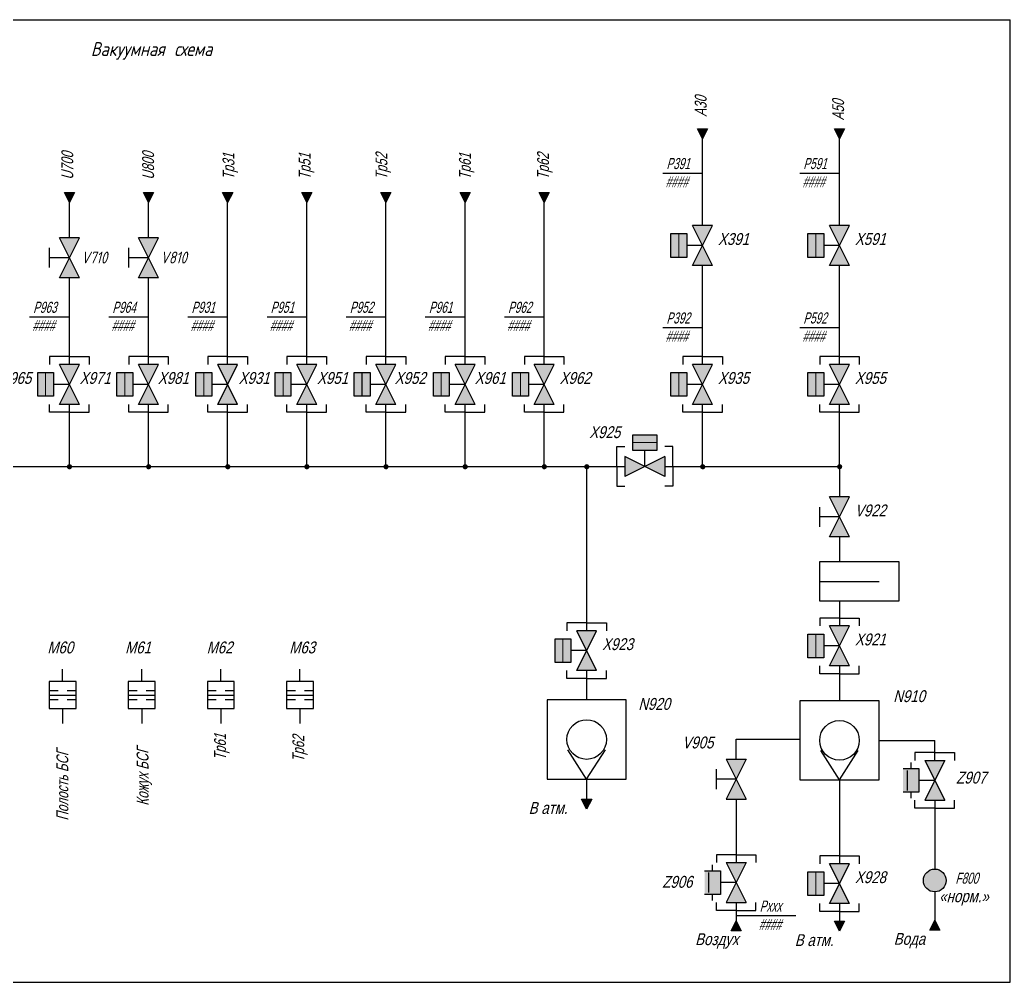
# Model space of a CAD drawing. Header units: millimetres. Extents: x 2381 to 4712, y 775 to 1681.
# Drawn here: x 4100.5 to 4350.8, y 1156.7 to 1399.9 of the extents above; entities that cross this region are included whole.
import ezdxf

# ---------------------------------------------------------------- set-up
doc = ezdxf.new("R2010")
doc.units = ezdxf.units.MM
doc.layers.add('shtrih', color=3, linetype='Continuous')
doc.layers.add('неосн технол гел лин и арм', color=2, linetype='Continuous', lineweight=25)
doc.styles.add('razmer', font='txt.shx', dxfattribs={"width": 0.8, "oblique": 15})
doc.styles.get("Standard").update_dxf_attribs({"font": 'arial.ttf'})

msp = doc.modelspace()

# ---------------------------------------------------------------- hatches: boundary and pattern name
h = msp.add_hatch(color=253)
h.dxf.hatch_style = 1
h.paths.add_polyline_path([(4273.02, 1369.83), (4274.3, 1372.35), (4271.75, 1372.35)])
h = msp.add_hatch(color=253)
h.dxf.hatch_style = 1
h.paths.add_polyline_path([(4307.62, 1369.83), (4308.9, 1372.35), (4306.34, 1372.35)])
h = msp.add_hatch(color=253)
h.dxf.hatch_style = 1
h.paths.add_polyline_path([(4112.99, 1353.72), (4114.27, 1356.24), (4111.72, 1356.24)])
h = msp.add_hatch(color=253)
h.dxf.hatch_style = 1
h.paths.add_polyline_path([(4132.99, 1353.72), (4134.27, 1356.24), (4131.72, 1356.24)])
h = msp.add_hatch(color=253)
h.dxf.hatch_style = 1
h.paths.add_polyline_path([(4152.99, 1353.72), (4154.27, 1356.24), (4151.72, 1356.24)])
h = msp.add_hatch(color=253)
h.dxf.hatch_style = 1
h.paths.add_polyline_path([(4172.99, 1353.72), (4174.27, 1356.24), (4171.72, 1356.24)])
h = msp.add_hatch(color=253)
h.dxf.hatch_style = 1
h.paths.add_polyline_path([(4192.99, 1353.72), (4194.27, 1356.24), (4191.72, 1356.24)])
h = msp.add_hatch(color=253)
h.dxf.hatch_style = 1
h.paths.add_polyline_path([(4212.99, 1353.72), (4214.27, 1356.24), (4211.72, 1356.24)])
h = msp.add_hatch(color=253)
h.dxf.hatch_style = 1
h.paths.add_polyline_path([(4232.99, 1353.72), (4234.27, 1356.24), (4231.72, 1356.24)])
h = msp.add_hatch(color=256)
h.dxf.hatch_style = 1
h.paths.add_polyline_path([(4307.62, 1342.86), (4310.14, 1347.9), (4305.1, 1347.9)])
h.paths.add_polyline_path([(4305.1, 1337.82), (4310.14, 1337.82), (4307.62, 1342.86)])
h = msp.add_hatch(color=253)
h.dxf.hatch_style = 1
h.paths.add_polyline_path([(4110.47, 1344.8), (4112.99, 1339.76), (4115.51, 1344.8)])
h.paths.add_polyline_path([(4110.47, 1334.72), (4115.51, 1334.72), (4112.99, 1339.76)])
h = msp.add_hatch(color=253)
h.dxf.hatch_style = 1
h.paths.add_polyline_path([(4130.47, 1344.8), (4132.99, 1339.76), (4135.51, 1344.8)])
h.paths.add_polyline_path([(4130.47, 1334.72), (4135.51, 1334.72), (4132.99, 1339.76)])
h = msp.add_hatch(color=255)
h.dxf.hatch_style = 1
h.paths.add_polyline_path([(4269.02, 1345.86), (4267.02, 1345.86), (4267.02, 1339.86), (4269.02, 1339.86)])
h.paths.add_polyline_path([(4267.02, 1345.86), (4265.02, 1345.86), (4265.02, 1341.86), (4265.02, 1339.86), (4267.02, 1339.86)])
h = msp.add_hatch(color=255)
h.dxf.hatch_style = 1
h.paths.add_polyline_path([(4303.62, 1345.86), (4301.62, 1345.86), (4301.62, 1339.86), (4303.62, 1339.86)])
h.paths.add_polyline_path([(4301.62, 1345.86), (4299.62, 1345.86), (4299.62, 1341.86), (4299.62, 1339.86), (4301.62, 1339.86)])
h = msp.add_hatch(color=256)
h.dxf.hatch_style = 1
h.paths.add_polyline_path([(4110.47, 1312.79), (4112.99, 1307.75), (4115.51, 1312.79)])
h.paths.add_polyline_path([(4115.51, 1302.71), (4112.99, 1307.75), (4110.47, 1302.71)])
h = msp.add_hatch(color=256)
h.dxf.hatch_style = 1
h.paths.add_polyline_path([(4130.47, 1312.79), (4132.99, 1307.75), (4135.51, 1312.79)])
h.paths.add_polyline_path([(4135.51, 1302.71), (4132.99, 1307.75), (4130.47, 1302.71)])
h = msp.add_hatch(color=256)
h.dxf.hatch_style = 1
h.paths.add_polyline_path([(4170.47, 1312.79), (4172.99, 1307.75), (4175.51, 1312.79)])
h.paths.add_polyline_path([(4175.51, 1302.71), (4172.99, 1307.75), (4170.47, 1302.71)])
h = msp.add_hatch(color=256)
h.dxf.hatch_style = 1
h.paths.add_polyline_path([(4190.47, 1312.79), (4192.99, 1307.75), (4195.51, 1312.79)])
h.paths.add_polyline_path([(4195.51, 1302.71), (4192.99, 1307.75), (4190.47, 1302.71)])
h = msp.add_hatch(color=256)
h.dxf.hatch_style = 1
h.paths.add_polyline_path([(4210.47, 1312.79), (4212.99, 1307.75), (4215.51, 1312.79)])
h.paths.add_polyline_path([(4215.51, 1302.71), (4212.99, 1307.75), (4210.47, 1302.71)])
h = msp.add_hatch(color=256)
h.dxf.hatch_style = 1
h.paths.add_polyline_path([(4230.47, 1312.79), (4232.99, 1307.75), (4235.51, 1312.79)])
h.paths.add_polyline_path([(4235.51, 1302.71), (4232.99, 1307.75), (4230.47, 1302.71)])
h = msp.add_hatch(color=256)
h.dxf.hatch_style = 1
h.paths.add_polyline_path([(4305.1, 1312.79), (4307.62, 1307.75), (4310.14, 1312.79)])
h.paths.add_polyline_path([(4310.14, 1302.71), (4307.62, 1307.75), (4305.1, 1302.71)])
h = msp.add_hatch(color=255)
h.dxf.hatch_style = 1
h.paths.add_polyline_path([(4108.99, 1310.75), (4106.99, 1310.75), (4106.99, 1304.75), (4108.99, 1304.75)])
h.paths.add_polyline_path([(4106.99, 1310.75), (4104.99, 1310.75), (4104.99, 1306.75), (4104.99, 1304.75), (4106.99, 1304.75)])
h = msp.add_hatch(color=255)
h.dxf.hatch_style = 1
h.paths.add_polyline_path([(4128.99, 1310.75), (4126.99, 1310.75), (4126.99, 1304.75), (4128.99, 1304.75)])
h.paths.add_polyline_path([(4126.99, 1310.75), (4124.99, 1310.75), (4124.99, 1306.75), (4124.99, 1304.75), (4126.99, 1304.75)])
h = msp.add_hatch(color=255)
h.dxf.hatch_style = 1
h.paths.add_polyline_path([(4148.99, 1310.75), (4146.99, 1310.75), (4146.99, 1304.75), (4148.99, 1304.75)])
h.paths.add_polyline_path([(4146.99, 1310.75), (4144.99, 1310.75), (4144.99, 1306.75), (4144.99, 1304.75), (4146.99, 1304.75)])
h = msp.add_hatch(color=255)
h.dxf.hatch_style = 1
h.paths.add_polyline_path([(4168.99, 1310.75), (4166.99, 1310.75), (4166.99, 1304.75), (4168.99, 1304.75)])
h.paths.add_polyline_path([(4166.99, 1310.75), (4164.99, 1310.75), (4164.99, 1306.75), (4164.99, 1304.75), (4166.99, 1304.75)])
h = msp.add_hatch(color=7)
h.dxf.hatch_style = 1
h.paths.add_polyline_path([(4188.99, 1310.75), (4186.99, 1310.75), (4186.99, 1304.75), (4188.99, 1304.75)])
h.paths.add_polyline_path([(4186.99, 1310.75), (4184.99, 1310.75), (4184.99, 1306.75), (4184.99, 1304.75), (4186.99, 1304.75)])
h = msp.add_hatch(color=255)
h.dxf.hatch_style = 1
h.paths.add_polyline_path([(4188.99, 1310.75), (4186.99, 1310.75), (4186.99, 1304.75), (4188.99, 1304.75)])
h.paths.add_polyline_path([(4186.99, 1310.75), (4184.99, 1310.75), (4184.99, 1306.75), (4184.99, 1304.75), (4186.99, 1304.75)])
h = msp.add_hatch(color=255)
h.dxf.hatch_style = 1
h.paths.add_polyline_path([(4208.99, 1310.75), (4206.99, 1310.75), (4206.99, 1304.75), (4208.99, 1304.75)])
h.paths.add_polyline_path([(4206.99, 1310.75), (4204.99, 1310.75), (4204.99, 1306.75), (4204.99, 1304.75), (4206.99, 1304.75)])
h = msp.add_hatch(color=255)
h.dxf.hatch_style = 1
h.paths.add_polyline_path([(4228.99, 1310.75), (4226.99, 1310.75), (4226.99, 1304.75), (4228.99, 1304.75)])
h.paths.add_polyline_path([(4226.99, 1310.75), (4224.99, 1310.75), (4224.99, 1306.75), (4224.99, 1304.75), (4226.99, 1304.75)])
h = msp.add_hatch(color=255)
h.dxf.hatch_style = 1
h.paths.add_polyline_path([(4269.02, 1310.75), (4267.02, 1310.75), (4267.02, 1304.75), (4269.02, 1304.75)])
h.paths.add_polyline_path([(4267.02, 1310.75), (4265.02, 1310.75), (4265.02, 1306.75), (4265.02, 1304.75), (4267.02, 1304.75)])
h = msp.add_hatch(color=255)
h.dxf.hatch_style = 1
h.paths.add_polyline_path([(4303.62, 1310.75), (4301.62, 1310.75), (4301.62, 1304.75), (4303.62, 1304.75)])
h.paths.add_polyline_path([(4301.62, 1310.75), (4299.62, 1310.75), (4299.62, 1306.75), (4299.62, 1304.75), (4301.62, 1304.75)])
h = msp.add_hatch(color=255)
h.dxf.hatch_style = 1
h.paths.add_polyline_path([(4261.42, 1291.04), (4261.42, 1293.04), (4255.42, 1293.04), (4255.42, 1291.04)])
h.paths.add_polyline_path([(4261.42, 1293.04), (4261.42, 1295.04), (4257.42, 1295.04), (4255.42, 1295.04), (4255.42, 1293.04)])
h = msp.add_hatch(color=256)
h.dxf.hatch_style = 1
h.paths.add_polyline_path([(4253.38, 1289.56), (4253.38, 1284.52), (4258.42, 1287.04)])
h.paths.add_polyline_path([(4263.46, 1284.52), (4263.46, 1289.56), (4258.42, 1287.04)])
h = msp.add_hatch(color=253)
edge = h.paths.add_edge_path()
edge.add_arc((4113.02, 1286.96), 0.659, 0, 360)
h = msp.add_hatch(color=253)
edge = h.paths.add_edge_path()
edge.add_arc((4133.02, 1286.96), 0.659, 0, 360)
h = msp.add_hatch(color=253)
edge = h.paths.add_edge_path()
edge.add_arc((4153.02, 1286.96), 0.659, 0, 360)
h = msp.add_hatch(color=253)
edge = h.paths.add_edge_path()
edge.add_arc((4173.02, 1286.96), 0.659, 0, 360)
h = msp.add_hatch(color=253)
edge = h.paths.add_edge_path()
edge.add_arc((4193.02, 1286.96), 0.659, 0, 360)
h = msp.add_hatch(color=253)
edge = h.paths.add_edge_path()
edge.add_arc((4213.02, 1286.96), 0.659, 0, 360)
h = msp.add_hatch(color=253)
edge = h.paths.add_edge_path()
edge.add_arc((4233.02, 1286.96), 0.659, 0, 360)
h = msp.add_hatch(color=253)
edge = h.paths.add_edge_path()
edge.add_arc((4243.75, 1286.96), 0.659, 0, 360)
h = msp.add_hatch(color=253)
edge = h.paths.add_edge_path()
edge.add_arc((4273.05, 1286.96), 0.659, 0, 360)
h = msp.add_hatch(color=253)
edge = h.paths.add_edge_path()
edge.add_arc((4307.65, 1286.96), 0.659, 0, 360)
h = msp.add_hatch(color=253)
h.dxf.hatch_style = 1
h.paths.add_polyline_path([(4305.1, 1279.32), (4307.62, 1274.28), (4310.14, 1279.32)])
h.paths.add_polyline_path([(4310.14, 1269.24), (4307.62, 1274.28), (4305.1, 1269.24)])
h = msp.add_hatch(color=255)
h.dxf.hatch_style = 1
h.paths.add_polyline_path([(4303.62, 1244.69), (4301.62, 1244.69), (4301.62, 1238.69), (4303.62, 1238.69)])
h.paths.add_polyline_path([(4301.62, 1244.69), (4299.62, 1244.69), (4299.62, 1240.69), (4299.62, 1238.69), (4301.62, 1238.69)])
h = msp.add_hatch(color=255)
h.dxf.hatch_style = 1
h.paths.add_polyline_path([(4239.72, 1243.5), (4237.72, 1243.5), (4237.72, 1237.5), (4239.72, 1237.5)])
h.paths.add_polyline_path([(4237.72, 1243.5), (4235.72, 1243.5), (4235.72, 1239.5), (4235.72, 1237.5), (4237.72, 1237.5)])
at = {"lineweight": 18}
h = msp.add_hatch(color=255, dxfattribs=at)
h.dxf.hatch_style = 1
h.paths.add_polyline_path([(4327.69, 1210.72), (4325.69, 1210.72), (4325.69, 1204.72), (4327.69, 1204.72)])
h.paths.add_polyline_path([(4325.69, 1210.72), (4323.69, 1210.72), (4323.69, 1206.72), (4323.69, 1204.72), (4325.69, 1204.72)])
h = msp.add_hatch(color=253)
h.dxf.hatch_style = 1
h.paths.add_polyline_path([(4245, 1203), (4242.45, 1203), (4243.72, 1200.48)])
h = msp.add_hatch(color=255)
h.dxf.hatch_style = 1
h.paths.add_polyline_path([(4277.51, 1184.9), (4275.51, 1184.9), (4275.51, 1178.9), (4277.51, 1178.9)])
h.paths.add_polyline_path([(4275.51, 1184.9), (4273.51, 1184.9), (4273.51, 1180.9), (4273.51, 1178.9), (4275.51, 1178.9)])
h = msp.add_hatch(color=255)
h.dxf.hatch_style = 1
h.paths.add_polyline_path([(4303.62, 1184.62), (4301.62, 1184.62), (4301.62, 1178.62), (4303.62, 1178.62)])
h.paths.add_polyline_path([(4301.62, 1184.62), (4299.62, 1184.62), (4299.62, 1180.62), (4299.62, 1178.62), (4301.62, 1178.62)])
h = msp.add_hatch(color=3)
h.dxf.hatch_style = 1
h.paths.add_polyline_path([(4334.57, 1182.42, 1), (4328.82, 1182.42, 1)])
h = msp.add_hatch(color=253)
h.dxf.hatch_style = 1
h.paths.add_polyline_path([(4308.89, 1172.17), (4306.34, 1172.17), (4307.61, 1169.65)])
at = {"layer": 'shtrih'}
h = msp.add_hatch(color=256, dxfattribs=at)
h.dxf.hatch_style = 1
h.paths.add_polyline_path([(4273.02, 1342.86), (4275.54, 1347.9), (4270.5, 1347.9)])
h.paths.add_polyline_path([(4270.5, 1337.82), (4275.54, 1337.82), (4273.02, 1342.86)])
h = msp.add_hatch(color=256, dxfattribs=at)
h.dxf.hatch_style = 1
h.paths.add_polyline_path([(4150.47, 1312.79), (4152.99, 1307.75), (4155.51, 1312.79)])
h.paths.add_polyline_path([(4155.51, 1302.71), (4152.99, 1307.75), (4150.47, 1302.71)])
h = msp.add_hatch(color=256, dxfattribs=at)
h.dxf.hatch_style = 1
h.paths.add_polyline_path([(4270.5, 1312.79), (4273.02, 1307.75), (4275.54, 1312.79)])
h.paths.add_polyline_path([(4275.54, 1302.71), (4273.02, 1307.75), (4270.5, 1302.71)])
h = msp.add_hatch(color=256, dxfattribs=at)
h.dxf.hatch_style = 1
h.paths.add_polyline_path([(4305.1, 1246.73), (4307.62, 1241.69), (4310.14, 1246.73)])
h.paths.add_polyline_path([(4310.14, 1236.65), (4307.62, 1241.69), (4305.1, 1236.65)])
h = msp.add_hatch(color=256, dxfattribs=at)
h.dxf.hatch_style = 1
h.paths.add_polyline_path([(4241.2, 1245.54), (4243.72, 1240.5), (4246.24, 1245.54)])
h.paths.add_polyline_path([(4246.24, 1235.46), (4243.72, 1240.5), (4241.2, 1235.46)])
h = msp.add_hatch(color=256, dxfattribs=at)
h.dxf.hatch_style = 1
h.paths.add_polyline_path([(4331.69, 1207.72), (4334.21, 1212.76), (4329.17, 1212.76)])
h.paths.add_polyline_path([(4329.17, 1202.68), (4334.21, 1202.68), (4331.69, 1207.72)])
h = msp.add_hatch(color=256, dxfattribs=at)
h.dxf.hatch_style = 1
h.paths.add_polyline_path([(4278.99, 1186.94), (4281.51, 1181.9), (4284.03, 1186.94)])
h.paths.add_polyline_path([(4281.51, 1181.9), (4278.99, 1176.86), (4284.03, 1176.86)])
h = msp.add_hatch(color=256, dxfattribs=at)
h.dxf.hatch_style = 1
h.paths.add_polyline_path([(4305.1, 1186.66), (4307.62, 1181.62), (4310.14, 1186.66)])
h.paths.add_polyline_path([(4310.14, 1176.58), (4307.62, 1181.62), (4305.1, 1176.58)])
at = {"layer": 'неосн технол гел лин и арм'}
h = msp.add_hatch(color=7, dxfattribs=at)
h.dxf.hatch_style = 1
h.paths.add_polyline_path([(4284.03, 1213.07), (4278.99, 1213.07), (4281.51, 1208.03)])
h.paths.add_polyline_path([(4278.99, 1202.99), (4284.03, 1202.99), (4281.51, 1208.03)])
h = msp.add_hatch(color=7, dxfattribs=at)
h.dxf.hatch_style = 1
h.paths.add_polyline_path([(4281.51, 1172.22), (4280.23, 1169.7), (4282.79, 1169.7)])
h = msp.add_hatch(color=104, dxfattribs=at)
h.dxf.hatch_style = 1
h.paths.add_polyline_path([(4331.69, 1172.41), (4330.41, 1169.89), (4332.97, 1169.89)])

# ---------------------------------------------------------------- linework, layer by layer
for p, q in [((3883.01, 1399.87), (4350.75, 1399.87)), ((4350.75, 1156.73), (4350.75, 1399.87)), ((4262.97, 1361.14), (4273.02, 1361.14)), ((4297.56, 1361.14), (4307.62, 1361.14)), ((4270.5, 1337.82), (4275.54, 1347.9)), ((4275.54, 1337.82), (4270.5, 1347.9)), ((4275.54, 1347.9), (4270.5, 1347.9)), ((4305.1, 1337.82), (4310.14, 1347.9)), ((4310.14, 1337.82), (4305.1, 1347.9)), ((4310.14, 1347.9), (4305.1, 1347.9)), ((4265.02, 1345.86), (4269.02, 1345.86)), ((4265.02, 1341.86), (4265.02, 1345.86)), ((4269.02, 1345.86), (4269.02, 1339.86)), ((4299.62, 1345.86), (4303.62, 1345.86)), ((4299.62, 1341.86), (4299.62, 1345.86)), ((4303.62, 1345.86), (4303.62, 1339.86)), ((4265.02, 1339.86), (4265.02, 1341.86)), ((4273.02, 1342.86), (4269.02, 1342.86)), ((4299.62, 1339.86), (4299.62, 1341.86)), ((4307.62, 1342.86), (4303.62, 1342.86)), ((4269.02, 1339.86), (4265.02, 1339.86)), ((4303.62, 1339.86), (4299.62, 1339.86)), ((4275.54, 1337.82), (4270.5, 1337.82)), ((4310.14, 1337.82), (4305.1, 1337.82)), ((4102.94, 1324.83), (4112.99, 1324.83)), ((4122.94, 1324.83), (4132.99, 1324.83)), ((4142.94, 1324.83), (4152.99, 1324.83)), ((4162.94, 1324.83), (4172.99, 1324.83)), ((4182.94, 1324.83), (4192.99, 1324.83)), ((4202.94, 1324.83), (4212.99, 1324.83)), ((4222.94, 1324.83), (4232.99, 1324.83)), ((4262.97, 1322.12), (4273.02, 1322.12)), ((4297.56, 1322.12), (4307.62, 1322.12)), ((4112.99, 1314.79), (4107.99, 1314.79)), ((4107.99, 1314.79), (4107.99, 1312.79)), ((4112.99, 1314.79), (4117.99, 1314.79)), ((4117.99, 1314.79), (4117.99, 1312.79)), ((4132.99, 1314.79), (4127.99, 1314.79)), ((4127.99, 1314.79), (4127.99, 1312.79)), ((4132.99, 1314.79), (4137.99, 1314.79)), ((4137.99, 1314.79), (4137.99, 1312.79)), ((4152.99, 1314.79), (4147.99, 1314.79)), ((4147.99, 1314.79), (4147.99, 1312.79)), ((4152.99, 1314.79), (4157.99, 1314.79)), ((4157.99, 1314.79), (4157.99, 1312.79)), ((4172.99, 1314.79), (4167.99, 1314.79)), ((4167.99, 1314.79), (4167.99, 1312.79)), ((4172.99, 1314.79), (4177.99, 1314.79)), ((4177.99, 1314.79), (4177.99, 1312.79)), ((4192.99, 1314.79), (4187.99, 1314.79)), ((4187.99, 1314.79), (4187.99, 1312.79)), ((4192.99, 1314.79), (4197.99, 1314.79)), ((4197.99, 1314.79), (4197.99, 1312.79)), ((4212.99, 1314.79), (4207.99, 1314.79)), ((4207.99, 1314.79), (4207.99, 1312.79)), ((4212.99, 1314.79), (4217.99, 1314.79)), ((4217.99, 1314.79), (4217.99, 1312.79)), ((4232.99, 1314.79), (4227.99, 1314.79)), ((4227.99, 1314.79), (4227.99, 1312.79)), ((4232.99, 1314.79), (4237.99, 1314.79)), ((4237.99, 1314.79), (4237.99, 1312.79)), ((4273.02, 1314.79), (4268.02, 1314.79)), ((4268.02, 1314.79), (4268.02, 1312.79)), ((4273.02, 1312.79), (4273.02, 1314.79)), ((4273.02, 1314.79), (4278.02, 1314.79)), ((4278.02, 1314.79), (4278.02, 1312.79)), ((4307.62, 1314.79), (4302.62, 1314.79)), ((4302.62, 1314.79), (4302.62, 1312.79)), ((4307.62, 1314.79), (4312.62, 1314.79)), ((4312.62, 1314.79), (4312.62, 1312.79)), ((4110.47, 1302.71), (4115.51, 1312.79)), ((4115.51, 1302.71), (4110.47, 1312.79)), ((4115.51, 1312.79), (4110.47, 1312.79)), ((4130.47, 1302.71), (4135.51, 1312.79)), ((4135.51, 1302.71), (4130.47, 1312.79)), ((4135.51, 1312.79), (4130.47, 1312.79)), ((4150.47, 1302.71), (4155.51, 1312.79)), ((4155.51, 1302.71), (4150.47, 1312.79)), ((4155.51, 1312.79), (4150.47, 1312.79)), ((4170.47, 1302.71), (4175.51, 1312.79)), ((4175.51, 1302.71), (4170.47, 1312.79)), ((4175.51, 1312.79), (4170.47, 1312.79)), ((4190.47, 1302.71), (4195.51, 1312.79)), ((4195.51, 1302.71), (4190.47, 1312.79)), ((4195.51, 1312.79), (4190.47, 1312.79)), ((4210.47, 1302.71), (4215.51, 1312.79)), ((4215.51, 1302.71), (4210.47, 1312.79)), ((4215.51, 1312.79), (4210.47, 1312.79)), ((4230.47, 1302.71), (4235.51, 1312.79)), ((4235.51, 1302.71), (4230.47, 1312.79)), ((4235.51, 1312.79), (4230.47, 1312.79)), ((4270.5, 1302.71), (4275.54, 1312.79)), ((4275.54, 1302.71), (4270.5, 1312.79)), ((4275.54, 1312.79), (4270.5, 1312.79)), ((4305.1, 1302.71), (4310.14, 1312.79)), ((4310.14, 1302.71), (4305.1, 1312.79)), ((4310.14, 1312.79), (4305.1, 1312.79)), ((4104.99, 1310.75), (4108.99, 1310.75)), ((4104.99, 1306.75), (4104.99, 1310.75)), ((4108.99, 1310.75), (4108.99, 1304.75)), ((4124.99, 1310.75), (4128.99, 1310.75)), ((4124.99, 1306.75), (4124.99, 1310.75)), ((4128.99, 1310.75), (4128.99, 1304.75)), ((4144.99, 1310.75), (4148.99, 1310.75)), ((4144.99, 1306.75), (4144.99, 1310.75)), ((4148.99, 1310.75), (4148.99, 1304.75)), ((4164.99, 1310.75), (4168.99, 1310.75)), ((4164.99, 1306.75), (4164.99, 1310.75)), ((4168.99, 1310.75), (4168.99, 1304.75)), ((4184.99, 1310.75), (4188.99, 1310.75)), ((4184.99, 1306.75), (4184.99, 1310.75)), ((4184.99, 1310.75), (4188.99, 1310.75)), ((4184.99, 1306.75), (4184.99, 1310.75)), ((4188.99, 1310.75), (4188.99, 1304.75)), ((4188.99, 1310.75), (4188.99, 1304.75)), ((4204.99, 1310.75), (4208.99, 1310.75)), ((4204.99, 1306.75), (4204.99, 1310.75)), ((4208.99, 1310.75), (4208.99, 1304.75)), ((4224.99, 1310.75), (4228.99, 1310.75)), ((4224.99, 1306.75), (4224.99, 1310.75)), ((4228.99, 1310.75), (4228.99, 1304.75)), ((4265.02, 1310.75), (4269.02, 1310.75)), ((4265.02, 1306.75), (4265.02, 1310.75)), ((4269.02, 1310.75), (4269.02, 1304.75)), ((4299.62, 1310.75), (4303.62, 1310.75)), ((4299.62, 1306.75), (4299.62, 1310.75)), ((4303.62, 1310.75), (4303.62, 1304.75)), ((4104.99, 1304.75), (4104.99, 1306.75)), ((4112.99, 1307.75), (4108.99, 1307.75)), ((4124.99, 1304.75), (4124.99, 1306.75)), ((4132.99, 1307.75), (4128.99, 1307.75)), ((4144.99, 1304.75), (4144.99, 1306.75)), ((4152.99, 1307.75), (4148.99, 1307.75)), ((4164.99, 1304.75), (4164.99, 1306.75)), ((4172.99, 1307.75), (4168.99, 1307.75)), ((4184.99, 1304.75), (4184.99, 1306.75)), ((4184.99, 1304.75), (4184.99, 1306.75)), ((4192.99, 1307.75), (4188.99, 1307.75)), ((4192.99, 1307.75), (4188.99, 1307.75)), ((4204.99, 1304.75), (4204.99, 1306.75)), ((4212.99, 1307.75), (4208.99, 1307.75)), ((4224.99, 1304.75), (4224.99, 1306.75)), ((4232.99, 1307.75), (4228.99, 1307.75)), ((4265.02, 1304.75), (4265.02, 1306.75)), ((4273.02, 1307.75), (4269.02, 1307.75)), ((4299.62, 1304.75), (4299.62, 1306.75)), ((4307.62, 1307.75), (4303.62, 1307.75)), ((4108.99, 1304.75), (4104.99, 1304.75)), ((4128.99, 1304.75), (4124.99, 1304.75)), ((4148.99, 1304.75), (4144.99, 1304.75)), ((4168.99, 1304.75), (4164.99, 1304.75)), ((4188.99, 1304.75), (4184.99, 1304.75)), ((4188.99, 1304.75), (4184.99, 1304.75)), ((4208.99, 1304.75), (4204.99, 1304.75)), ((4228.99, 1304.75), (4224.99, 1304.75)), ((4269.02, 1304.75), (4265.02, 1304.75)), ((4303.62, 1304.75), (4299.62, 1304.75)), ((4107.99, 1300.71), (4107.99, 1302.71)), ((4115.51, 1302.71), (4110.47, 1302.71)), ((4117.99, 1300.71), (4117.99, 1302.71)), ((4127.99, 1300.71), (4127.99, 1302.71)), ((4135.51, 1302.71), (4130.47, 1302.71)), ((4137.99, 1300.71), (4137.99, 1302.71)), ((4147.99, 1300.71), (4147.99, 1302.71)), ((4155.51, 1302.71), (4150.47, 1302.71)), ((4157.99, 1300.71), (4157.99, 1302.71)), ((4167.99, 1300.71), (4167.99, 1302.71)), ((4175.51, 1302.71), (4170.47, 1302.71)), ((4177.99, 1300.71), (4177.99, 1302.71)), ((4187.99, 1300.71), (4187.99, 1302.71)), ((4195.51, 1302.71), (4190.47, 1302.71)), ((4197.99, 1300.71), (4197.99, 1302.71)), ((4207.99, 1300.71), (4207.99, 1302.71)), ((4215.51, 1302.71), (4210.47, 1302.71)), ((4217.99, 1300.71), (4217.99, 1302.71)), ((4227.99, 1300.71), (4227.99, 1302.71)), ((4235.51, 1302.71), (4230.47, 1302.71)), ((4237.99, 1300.71), (4237.99, 1302.71)), ((4268.02, 1300.71), (4268.02, 1302.71)), ((4275.54, 1302.71), (4270.5, 1302.71)), ((4278.02, 1300.71), (4278.02, 1302.71)), ((4302.62, 1300.71), (4302.62, 1302.71)), ((4310.14, 1302.71), (4305.1, 1302.71)), ((4312.62, 1300.71), (4312.62, 1302.71)), ((4112.99, 1300.71), (4107.99, 1300.71)), ((4112.99, 1300.71), (4117.99, 1300.71)), ((4132.99, 1300.71), (4127.99, 1300.71)), ((4132.99, 1300.71), (4137.99, 1300.71)), ((4152.99, 1300.71), (4147.99, 1300.71)), ((4152.99, 1300.71), (4157.99, 1300.71)), ((4172.99, 1300.71), (4167.99, 1300.71)), ((4172.99, 1300.71), (4177.99, 1300.71)), ((4192.99, 1300.71), (4187.99, 1300.71)), ((4192.99, 1300.71), (4197.99, 1300.71)), ((4212.99, 1300.71), (4207.99, 1300.71)), ((4212.99, 1300.71), (4217.99, 1300.71)), ((4232.99, 1300.71), (4227.99, 1300.71)), ((4232.99, 1300.71), (4237.99, 1300.71)), ((4273.02, 1300.71), (4268.02, 1300.71)), ((4273.02, 1300.71), (4278.02, 1300.71)), ((4307.62, 1300.71), (4302.62, 1300.71)), ((4307.62, 1300.71), (4312.62, 1300.71)), ((4255.42, 1291.04), (4255.42, 1295.04)), ((4255.42, 1295.04), (4257.42, 1295.04)), ((4257.42, 1295.04), (4261.42, 1295.04)), ((4261.42, 1295.04), (4261.42, 1291.04)), ((4251.38, 1287.04), (4251.38, 1292.04)), ((4251.38, 1292.04), (4253.38, 1292.04)), ((4265.46, 1292.04), (4263.46, 1292.04)), ((4265.46, 1287.04), (4265.46, 1292.04)), ((4263.46, 1284.52), (4253.38, 1289.56)), ((4263.46, 1289.56), (4253.38, 1284.52)), ((4253.38, 1289.56), (4253.38, 1284.52)), ((4261.42, 1291.04), (4255.42, 1291.04)), ((4258.42, 1287.04), (4258.42, 1291.04)), ((4263.46, 1289.56), (4263.46, 1284.52)), ((4251.38, 1287.04), (4251.38, 1282.04)), ((4265.46, 1287.04), (4265.46, 1282.04)), ((4251.38, 1282.04), (4253.38, 1282.04)), ((4265.46, 1282.04), (4263.46, 1282.04)), ((4302.62, 1252.98), (4302.62, 1262.98)), ((4302.62, 1262.98), (4322.62, 1262.98)), ((4322.62, 1262.98), (4322.62, 1257.98)), ((4302.62, 1257.98), (4317.62, 1257.98)), ((4322.62, 1257.98), (4322.62, 1252.98)), ((4322.62, 1252.98), (4302.62, 1252.98)), ((4243.72, 1247.54), (4238.72, 1247.54)), ((4238.72, 1247.54), (4238.72, 1245.54)), ((4243.72, 1247.54), (4248.72, 1247.54)), ((4248.72, 1247.54), (4248.72, 1245.54)), ((4307.62, 1248.73), (4302.62, 1248.73)), ((4302.62, 1248.73), (4302.62, 1246.73)), ((4305.1, 1236.65), (4310.14, 1246.73)), ((4310.14, 1236.65), (4305.1, 1246.73)), ((4310.14, 1246.73), (4305.1, 1246.73)), ((4307.62, 1248.73), (4312.62, 1248.73)), ((4312.62, 1248.73), (4312.62, 1246.73)), ((4241.2, 1235.46), (4246.24, 1245.54)), ((4246.24, 1235.46), (4241.2, 1245.54)), ((4246.24, 1245.54), (4241.2, 1245.54)), ((4299.62, 1244.69), (4303.62, 1244.69)), ((4299.62, 1240.69), (4299.62, 1244.69)), ((4303.62, 1244.69), (4303.62, 1238.69)), ((4235.72, 1243.5), (4239.72, 1243.5)), ((4235.72, 1239.5), (4235.72, 1243.5)), ((4239.72, 1243.5), (4239.72, 1237.5)), ((4307.62, 1241.69), (4303.62, 1241.69)), ((4235.72, 1237.5), (4235.72, 1239.5)), ((4243.72, 1240.5), (4239.72, 1240.5)), ((4299.62, 1238.69), (4299.62, 1240.69)), ((4239.72, 1237.5), (4235.72, 1237.5)), ((4303.62, 1238.69), (4299.62, 1238.69)), ((4302.62, 1234.65), (4302.62, 1236.65)), ((4310.14, 1236.65), (4305.1, 1236.65)), ((4312.62, 1234.65), (4312.62, 1236.65)), ((4111.27, 1232.69), (4111.27, 1235.82)), ((4131.27, 1232.69), (4131.27, 1235.82)), ((4151.27, 1232.69), (4151.27, 1235.82)), ((4171.27, 1232.69), (4171.27, 1235.82)), ((4238.72, 1233.46), (4238.72, 1235.46)), ((4246.24, 1235.46), (4241.2, 1235.46)), ((4248.72, 1233.46), (4248.72, 1235.46)), ((4307.62, 1234.65), (4302.62, 1234.65)), ((4307.62, 1234.65), (4312.62, 1234.65)), ((4243.72, 1233.46), (4238.72, 1233.46)), ((4243.72, 1233.46), (4248.72, 1233.46)), ((4233.72, 1228.03), (4233.72, 1208.03)), ((4253.72, 1228.03), (4233.72, 1228.03)), ((4253.72, 1208.03), (4253.72, 1228.03)), ((4297.62, 1227.83), (4297.62, 1207.83)), ((4317.62, 1227.83), (4297.62, 1227.83)), ((4317.62, 1207.83), (4317.62, 1227.83)), ((4111.27, 1225.88), (4111.27, 1222.08)), ((4131.27, 1225.88), (4131.27, 1222.08)), ((4151.27, 1225.88), (4151.27, 1222.08)), ((4171.27, 1225.88), (4171.27, 1222.08)), ((4243.72, 1208.03), (4239, 1215.44)), ((4243.72, 1208.03), (4248.45, 1215.44)), ((4307.62, 1207.83), (4302.89, 1215.24)), ((4307.62, 1207.83), (4312.34, 1215.24)), ((4331.69, 1214.76), (4326.69, 1214.76)), ((4326.69, 1214.76), (4326.69, 1212.76)), ((4331.69, 1214.76), (4336.69, 1214.76)), ((4336.69, 1214.76), (4336.69, 1212.76)), ((4334.21, 1212.76), (4329.17, 1202.68)), ((4329.17, 1212.76), (4334.21, 1202.68)), ((4329.17, 1212.76), (4334.21, 1212.76)), ((4323.69, 1210.72), (4327.69, 1210.72)), ((4324.73, 1210.24), (4324.73, 1205.2)), ((4327.69, 1210.72), (4327.69, 1204.72)), ((4233.72, 1208.03), (4253.72, 1208.03)), ((4297.62, 1207.83), (4317.62, 1207.83)), ((4331.69, 1207.72), (4327.69, 1207.72)), ((4331.69, 1207.72), (4331.69, 1207.72)), ((4327.69, 1204.72), (4323.69, 1204.72)), ((4326.69, 1200.68), (4326.69, 1202.68)), ((4329.17, 1202.68), (4334.21, 1202.68)), ((4336.69, 1200.68), (4336.69, 1202.68)), ((4331.69, 1200.68), (4326.69, 1200.68)), ((4331.69, 1200.68), (4336.69, 1200.68)), ((4281.51, 1188.94), (4276.51, 1188.94)), ((4276.51, 1188.94), (4276.51, 1186.94)), ((4281.51, 1188.94), (4286.51, 1188.94)), ((4286.51, 1188.94), (4286.51, 1186.94)), ((4284.03, 1186.94), (4278.99, 1176.86)), ((4278.99, 1186.94), (4284.03, 1176.86)), ((4278.99, 1186.94), (4284.03, 1186.94)), ((4307.62, 1188.66), (4302.62, 1188.66)), ((4302.62, 1188.66), (4302.62, 1186.66)), ((4305.1, 1176.58), (4310.14, 1186.66)), ((4310.14, 1176.58), (4305.1, 1186.66)), ((4310.14, 1186.66), (4305.1, 1186.66)), ((4307.62, 1188.66), (4312.62, 1188.66)), ((4312.62, 1188.66), (4312.62, 1186.66)), ((4273.51, 1184.9), (4277.51, 1184.9)), ((4274.55, 1184.42), (4274.55, 1179.38)), ((4277.51, 1184.9), (4277.51, 1178.9)), ((4299.62, 1184.62), (4303.62, 1184.62)), ((4299.62, 1180.62), (4299.62, 1184.62)), ((4303.62, 1184.62), (4303.62, 1178.62)), ((4281.51, 1181.9), (4277.51, 1181.9)), ((4281.51, 1181.9), (4281.51, 1181.9)), ((4307.62, 1181.62), (4303.62, 1181.62)), ((4277.51, 1178.9), (4273.51, 1178.9)), ((4299.62, 1178.62), (4299.62, 1180.62)), ((4276.51, 1174.86), (4276.51, 1176.86)), ((4278.99, 1176.86), (4284.03, 1176.86)), ((4286.51, 1174.86), (4286.51, 1176.86)), ((4303.62, 1178.62), (4299.62, 1178.62)), ((4302.62, 1174.58), (4302.62, 1176.58)), ((4310.14, 1176.58), (4305.1, 1176.58)), ((4312.62, 1174.58), (4312.62, 1176.58)), ((4281.51, 1174.86), (4276.51, 1174.86)), ((4281.51, 1174.86), (4286.51, 1174.86)), ((4307.62, 1174.58), (4302.62, 1174.58)), ((4307.62, 1174.58), (4312.62, 1174.58)), ((3883.01, 1156.73), (4350.75, 1156.73))]:
    msp.add_line(p, q)
at = {"color": 253}
for p, q in [((4273.02, 1369.83), (4271.75, 1372.35)), ((4271.75, 1372.35), (4274.3, 1372.35)), ((4274.3, 1372.35), (4273.02, 1369.83)), ((4307.62, 1369.83), (4306.34, 1372.35)), ((4306.34, 1372.35), (4308.9, 1372.35)), ((4308.9, 1372.35), (4307.62, 1369.83)), ((4273.02, 1347.9), (4273.02, 1369.83)), ((4307.62, 1347.9), (4307.62, 1369.83)), ((4112.99, 1353.72), (4111.72, 1356.24)), ((4111.72, 1356.24), (4114.27, 1356.24)), ((4114.27, 1356.24), (4112.99, 1353.72)), ((4132.99, 1353.72), (4131.72, 1356.24)), ((4131.72, 1356.24), (4134.27, 1356.24)), ((4134.27, 1356.24), (4132.99, 1353.72)), ((4152.99, 1353.72), (4151.72, 1356.24)), ((4151.72, 1356.24), (4154.27, 1356.24)), ((4154.27, 1356.24), (4152.99, 1353.72)), ((4172.99, 1353.72), (4171.72, 1356.24)), ((4171.72, 1356.24), (4174.27, 1356.24)), ((4174.27, 1356.24), (4172.99, 1353.72)), ((4192.99, 1353.72), (4191.72, 1356.24)), ((4191.72, 1356.24), (4194.27, 1356.24)), ((4194.27, 1356.24), (4192.99, 1353.72)), ((4212.99, 1353.72), (4211.72, 1356.24)), ((4211.72, 1356.24), (4214.27, 1356.24)), ((4214.27, 1356.24), (4212.99, 1353.72)), ((4232.99, 1353.72), (4231.72, 1356.24)), ((4231.72, 1356.24), (4234.27, 1356.24)), ((4234.27, 1356.24), (4232.99, 1353.72)), ((4112.99, 1344.8), (4112.99, 1353.72)), ((4132.99, 1344.8), (4132.99, 1353.72)), ((4152.99, 1334.72), (4152.99, 1353.72)), ((4172.99, 1334.72), (4172.99, 1353.72)), ((4192.99, 1334.72), (4192.99, 1353.72)), ((4212.99, 1334.72), (4212.99, 1353.72)), ((4232.99, 1334.72), (4232.99, 1353.72)), ((4110.47, 1334.72), (4115.51, 1344.8)), ((4115.51, 1334.72), (4110.47, 1344.8)), ((4115.51, 1344.8), (4110.47, 1344.8)), ((4130.47, 1334.72), (4135.51, 1344.8)), ((4135.51, 1334.72), (4130.47, 1344.8)), ((4135.51, 1344.8), (4130.47, 1344.8)), ((4107.99, 1337.26), (4107.99, 1342.26)), ((4127.99, 1337.26), (4127.99, 1342.26)), ((4112.99, 1339.76), (4107.99, 1339.76)), ((4132.99, 1339.76), (4127.99, 1339.76)), ((4273.02, 1312.79), (4273.02, 1337.82)), ((4307.62, 1312.79), (4307.62, 1337.82)), ((4115.51, 1334.72), (4110.47, 1334.72)), ((4112.99, 1312.79), (4112.99, 1334.72)), ((4135.51, 1334.72), (4130.47, 1334.72)), ((4132.99, 1312.79), (4132.99, 1334.72)), ((4152.99, 1312.79), (4152.99, 1334.72)), ((4172.99, 1312.79), (4172.99, 1334.72)), ((4192.99, 1312.79), (4192.99, 1334.72)), ((4212.99, 1312.79), (4212.99, 1334.72)), ((4232.99, 1312.79), (4232.99, 1334.72)), ((4112.99, 1287.04), (4112.99, 1302.71)), ((4132.99, 1287.04), (4132.99, 1302.71)), ((4152.99, 1287.04), (4152.99, 1302.71)), ((4172.99, 1287.04), (4172.99, 1302.71)), ((4192.99, 1287.04), (4192.99, 1302.71)), ((4212.99, 1287.04), (4212.99, 1302.71)), ((4232.99, 1287.04), (4232.99, 1302.71)), ((4273.02, 1287.04), (4273.02, 1302.71)), ((4307.62, 1287.04), (4307.62, 1302.71)), ((3992.99, 1287.04), (4253.38, 1287.04)), ((4243.72, 1287.04), (4243.72, 1245.54)), ((4263.46, 1287.04), (4307.62, 1287.04)), ((4307.62, 1287.04), (4307.62, 1279.32)), ((4305.1, 1269.24), (4310.14, 1279.32)), ((4310.14, 1269.24), (4305.1, 1279.32)), ((4310.14, 1279.32), (4305.1, 1279.32)), ((4302.62, 1271.78), (4302.62, 1276.78)), ((4307.62, 1274.28), (4302.62, 1274.28)), ((4310.14, 1269.24), (4305.1, 1269.24)), ((4307.62, 1269.24), (4307.62, 1262.98)), ((4307.62, 1252.98), (4307.62, 1246.73)), ((4307.62, 1236.65), (4307.62, 1227.83)), ((4243.72, 1235.46), (4243.72, 1228.03)), ((4243.72, 1208.03), (4243.72, 1203)), ((4307.62, 1207.83), (4307.62, 1186.66)), ((4243.72, 1200.48), (4242.45, 1203)), ((4242.45, 1203), (4245, 1203)), ((4245, 1203), (4243.72, 1200.48)), ((4307.62, 1176.58), (4307.62, 1172.17)), ((4307.61, 1169.65), (4306.34, 1172.17)), ((4306.34, 1172.17), (4308.89, 1172.17)), ((4308.89, 1172.17), (4307.61, 1169.65))]:
    msp.add_line(p, q, dxfattribs=at)
at = {"lineweight": 18}
for p, q in [((4267.02, 1339.86), (4267.02, 1345.86)), ((4301.62, 1339.86), (4301.62, 1345.86)), ((4106.99, 1304.75), (4106.99, 1310.75)), ((4126.99, 1304.75), (4126.99, 1310.75)), ((4146.99, 1304.75), (4146.99, 1310.75)), ((4166.99, 1304.75), (4166.99, 1310.75)), ((4186.99, 1304.75), (4186.99, 1310.75)), ((4206.99, 1304.75), (4206.99, 1310.75)), ((4226.99, 1304.75), (4226.99, 1310.75)), ((4267.02, 1304.75), (4267.02, 1310.75)), ((4301.62, 1304.75), (4301.62, 1310.75)), ((4255.42, 1293.04), (4261.42, 1293.04)), ((4301.62, 1238.69), (4301.62, 1244.69)), ((4237.72, 1237.5), (4237.72, 1243.5)), ((4301.62, 1178.62), (4301.62, 1184.62))]:
    msp.add_line(p, q, dxfattribs=at)
at = {"color": 255, "lineweight": 30}
for p, q in [((4186.99, 1304.75), (4186.99, 1310.75)), ((4325.69, 1210.72), (4325.69, 1212.22)), ((4325.69, 1203.22), (4325.69, 1204.72)), ((4275.51, 1184.9), (4275.51, 1186.4)), ((4275.51, 1177.4), (4275.51, 1178.9))]:
    msp.add_line(p, q, dxfattribs=at)
at = {"color": 1}
msp.add_line((4281.51, 1173.54), (4296.6, 1173.54), dxfattribs=at)
for points in [[(4107.87, 1225.88), (4114.67, 1225.88), (4114.67, 1232.69), (4107.87, 1232.69)], [(4127.87, 1225.88), (4134.67, 1225.88), (4134.67, 1232.69), (4127.87, 1232.69)], [(4147.87, 1225.88), (4154.67, 1225.88), (4154.67, 1232.69), (4147.87, 1232.69)], [(4167.87, 1225.88), (4174.67, 1225.88), (4174.67, 1232.69), (4167.87, 1232.69)]]:
    msp.add_lwpolyline(points, close=True)
for points in [[(4107.87, 1230.42), (4110.13, 1230.42)], [(4107.87, 1229.28), (4114.67, 1229.28)], [(4112.4, 1230.42), (4114.67, 1230.42)], [(4127.87, 1230.42), (4130.13, 1230.42)], [(4127.87, 1229.28), (4134.67, 1229.28)], [(4132.4, 1230.42), (4134.67, 1230.42)], [(4147.87, 1230.42), (4150.13, 1230.42)], [(4147.87, 1229.28), (4154.67, 1229.28)], [(4152.4, 1230.42), (4154.67, 1230.42)], [(4167.87, 1230.42), (4170.13, 1230.42)], [(4167.87, 1229.28), (4174.67, 1229.28)], [(4172.4, 1230.42), (4174.67, 1230.42)], [(4107.87, 1228.15), (4110.13, 1228.15)], [(4112.4, 1228.15), (4114.67, 1228.15)], [(4127.87, 1228.15), (4130.13, 1228.15)], [(4132.4, 1228.15), (4134.67, 1228.15)], [(4147.87, 1228.15), (4150.13, 1228.15)], [(4152.4, 1228.15), (4154.67, 1228.15)], [(4167.87, 1228.15), (4170.13, 1228.15)], [(4172.4, 1228.15), (4174.67, 1228.15)]]:
    msp.add_lwpolyline(points)
for centre in [(4243.72, 1218.03), (4307.62, 1217.83)]:
    msp.add_circle(centre, 5)
at = {"color": 3}
msp.add_circle((4331.69, 1182.42), 2.88, dxfattribs=at)
at = {"layer": 'неосн технол гел лин и арм', "color": 7}
for p, q in [((4281.51, 1218.14), (4297.62, 1218.14)), ((4281.51, 1213.07), (4281.51, 1218.14)), ((4284.03, 1213.07), (4278.99, 1202.99)), ((4278.99, 1213.07), (4284.03, 1202.99)), ((4278.99, 1213.07), (4284.03, 1213.07)), ((4276.51, 1205.53), (4276.51, 1210.53)), ((4281.51, 1208.03), (4276.51, 1208.03)), ((4281.51, 1208.03), (4281.51, 1208.03)), ((4278.99, 1202.99), (4284.03, 1202.99)), ((4281.51, 1202.99), (4281.51, 1186.94)), ((4281.51, 1176.86), (4281.51, 1172.22)), ((4280.23, 1169.7), (4281.51, 1172.22)), ((4281.51, 1172.22), (4282.79, 1169.7)), ((4282.79, 1169.7), (4280.23, 1169.7))]:
    msp.add_line(p, q, dxfattribs=at)
at = {"layer": 'неосн технол гел лин и арм', "color": 104}
for p, q in [((4317.62, 1217.83), (4331.69, 1217.83)), ((4331.69, 1212.76), (4331.69, 1217.83)), ((4331.69, 1202.68), (4331.69, 1185.29)), ((4331.69, 1179.54), (4331.69, 1172.41)), ((4330.41, 1169.89), (4331.69, 1172.41)), ((4331.69, 1172.41), (4332.97, 1169.89)), ((4332.97, 1169.89), (4330.41, 1169.89))]:
    msp.add_line(p, q, dxfattribs=at)

# ---------------------------------------------------------------- texts
at = {"style": 'razmer', "oblique": 15}
for s, height, width, p in [('Вакуумная схема', 3.5, 0.8, (4118.43, 1390.74)), ('V710', 3, 0.75, (4116.01, 1338.31)), ('V810', 3, 0.75, (4136.01, 1338.31))]:
    msp.add_text(s, height=height, dxfattribs=dict(at, width=width)).set_placement(p)
at = {"oblique": 15, "width": 0.7}
for s, p in [('А30', (4274.04, 1375.41)), ('А50', (4308.77, 1374.49)), ('U700', (4113.97, 1359.49)), ('U800', (4134.39, 1359.49)), ('Тр52', (4193.36, 1359.49)), ('Тр62', (4234.2, 1359.49)), ('Тр31', (4154.7, 1359.49)), ('Тр51', (4173.96, 1359.49)), ('Тр61', (4214.45, 1359.49)), ('Тр61', (4152.56, 1212.81)), ('Тр62', (4172.35, 1212.37)), ('Кожух БСГ', (4132.99, 1201.32)), ('Полость БСГ', (4112.72, 1197.56))]:
    msp.add_text(s, height=3, rotation=90, dxfattribs=at).set_placement(p)
at = {"oblique": 15}
for s, height, width, p in [('P391', 2.8, 0.65, (4263.88, 1362.16)), ('P591', 2.8, 0.65, (4298.47, 1362.16)), ('####', 2.8, 0.65, (4263.67, 1357.55)), ('####', 2.8, 0.65, (4298.26, 1357.55)), ('Х391', 3, 0.8, (4276.93, 1342.99)), ('Х591', 3, 0.8, (4311.52, 1342.99)), ('P963', 2.8, 0.65, (4103.85, 1325.84)), ('P964', 2.8, 0.65, (4123.85, 1325.84)), ('P931', 2.8, 0.65, (4143.85, 1325.84)), ('P951', 2.8, 0.65, (4163.85, 1325.84)), ('P952', 2.8, 0.65, (4183.85, 1325.84)), ('P961', 2.8, 0.65, (4203.85, 1325.84)), ('P962', 2.8, 0.65, (4223.85, 1325.84)), ('P392', 2.8, 0.65, (4263.88, 1323.14)), ('P592', 2.8, 0.65, (4298.47, 1323.14)), ('####', 2.8, 0.65, (4103.64, 1321.23)), ('####', 2.8, 0.65, (4123.64, 1321.23)), ('####', 2.8, 0.65, (4143.64, 1321.23)), ('####', 2.8, 0.65, (4163.64, 1321.23)), ('####', 2.8, 0.65, (4183.64, 1321.23)), ('####', 2.8, 0.65, (4203.64, 1321.23)), ('####', 2.8, 0.65, (4223.64, 1321.23)), ('####', 2.8, 0.65, (4263.67, 1318.53)), ('####', 2.8, 0.65, (4298.26, 1318.53)), ('Х965', 3, 0.8, (4095.53, 1307.88)), ('Х971', 3, 0.8, (4115.6, 1307.88)), ('Х981', 3, 0.8, (4135.36, 1307.88)), ('Х931', 3, 0.8, (4155.78, 1307.88)), ('Х951', 3, 0.8, (4175.6, 1307.88)), ('Х952', 3, 0.8, (4195.22, 1307.88)), ('Х961', 3, 0.8, (4215.45, 1307.88)), ('Х962', 3, 0.8, (4236.9, 1307.88)), ('Х935', 3, 0.8, (4276.93, 1307.88)), ('Х955', 3, 0.8, (4311.52, 1307.88)), ('Х925', 3, 0.8, (4244.38, 1294.19)), ('V922', 3, 0.8, (4311.52, 1274.41)), ('Х921', 3, 0.8, (4311.52, 1241.82)), ('М60', 3, 0.8, (4107.43, 1239.8)), ('М61', 3, 0.8, (4127.09, 1239.8)), ('М62', 3, 0.8, (4147.69, 1239.8)), ('М63', 3, 0.8, (4168.57, 1239.8)), ('Х923', 3, 0.8, (4247.63, 1240.63)), ('N910', 3, 0.8, (4321.21, 1227.49)), ('N920', 3, 0.8, (4256.78, 1225.53)), ('V905', 3, 0.8, (4267.91, 1215.79)), ('Z907', 3, 0.8, (4337.09, 1206.92)), ('В атм.', 3, 0.8, (4229.07, 1199.24)), ('Х928', 3, 0.8, (4311.52, 1181.75)), ('Z906', 3, 0.8, (4262.81, 1180.58)), ('Воздух', 3, 0.8, (4271.14, 1166.09)), ('В атм.', 3, 0.8, (4296.31, 1165.86)), ('Вода', 3, 0.8, (4321.32, 1166.17))]:
    msp.add_text(s, height=height, dxfattribs=dict(at, width=width)).set_placement(p)
at = {"color": 1, "oblique": 15, "width": 0.65}
for s, p in [('F800', (4336.91, 1181.61)), ('Pххх', (4287.45, 1174.55)), ('####', (4287.24, 1169.94))]:
    msp.add_text(s, height=2.8, dxfattribs=at).set_placement(p)
at = {"color": 7, "oblique": 15, "width": 0.8}
msp.add_text('«норм.»', height=3, dxfattribs=at).set_placement((4332.8, 1176.94))

doc.saveas('drawing.dxf')
